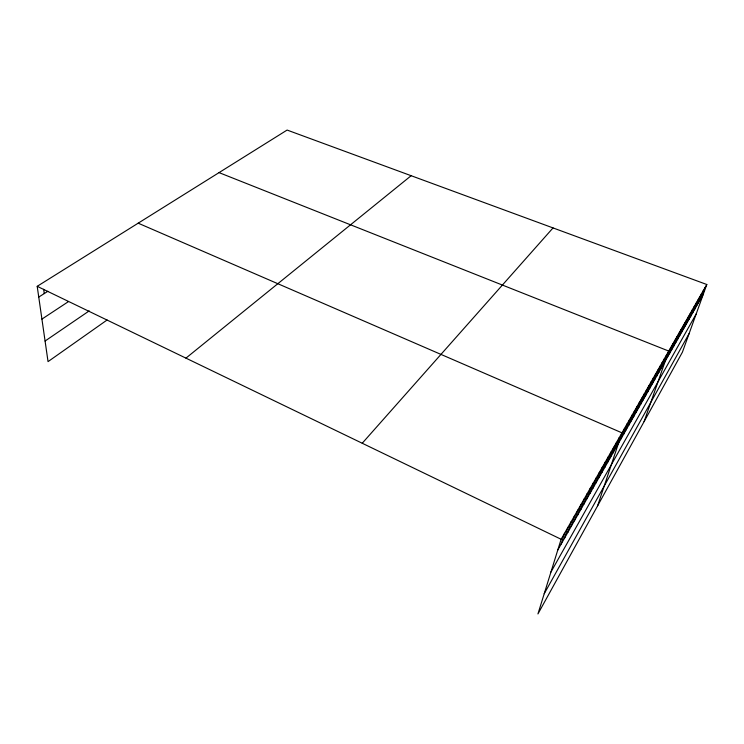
<?xml version="1.0" encoding="UTF-8"?>
<svg xmlns="http://www.w3.org/2000/svg" width="744" height="744" viewBox="0 0 744 744"><rect width="100%" height="100%" fill="white"/><g stroke="black" fill="none" stroke-linecap="round" stroke-linejoin="round"><path stroke-width="1.12" d="M706.8 284.506L561.115 539.27L537.94 613.94L682.406 352.191L706.8 284.506L287.11 130.06L37.2 286.319L48.044 361.621L107.08 320.004M561.171 544.069L564.538 533.281M564.547 538.144L567.923 527.366M567.867 532.295L571.253 521.525M571.15 526.529L574.554 515.769M574.396 520.828L577.8 510.086M577.595 515.201L581.008 504.469M580.757 509.649L584.179 498.936M583.873 504.162L587.304 493.467M586.951 498.74L590.392 488.064M589.992 493.393L593.442 482.726M593.005 488.111L596.456 477.462M595.972 482.893L599.432 472.263M598.901 477.741L602.37 467.12M601.794 472.645L605.272 462.043M604.658 467.613L608.136 457.03M607.485 462.638L610.973 452.082M610.285 457.727L613.772 447.181M613.047 452.873L616.534 442.345M615.772 448.074L619.268 437.574M597.59 505.855L621.975 432.85L138.17 223.181M621.054 438.783L624.56 428.321M623.611 434.291L627.127 423.838M626.141 429.837L629.656 419.411M628.643 425.438L632.158 415.031M631.126 421.085L634.632 410.697M633.572 416.789L637.087 406.419M635.99 412.529L639.505 402.178M638.38 408.317L641.905 397.993M640.751 404.159L644.276 393.846M643.095 400.039L646.62 389.744M645.411 395.957L648.935 385.69M647.708 391.93L651.233 381.681M649.977 387.94L653.502 377.71M652.228 383.988L655.743 373.786M654.441 380.082L657.966 369.898M656.645 376.213L660.17 366.057M658.821 372.391L662.346 362.254M660.979 368.606L664.494 358.487M663.109 364.858L666.624 354.758M644.109 421.578L668.735 351.066L219.052 172.617M667.303 357.473L670.828 347.42M669.377 353.837L672.892 343.802M671.423 350.238L674.938 340.231M673.45 346.676L676.956 336.688M675.459 343.142L678.965 333.182M677.44 339.655L680.946 329.713M679.412 336.195L682.918 326.272M681.355 332.763L684.861 322.868M683.29 329.378L686.786 319.502M685.196 326.021L688.693 316.163M687.084 322.691L690.59 312.861M688.963 319.399L692.459 309.588M690.823 316.135L694.31 306.351M692.655 312.899L696.142 303.143M694.478 309.699L697.965 299.962M696.282 306.528L699.76 296.81M698.067 303.385L701.546 293.694M699.834 300.269L703.312 290.606M701.592 297.191L705.07 287.537M544.217 593.731L689.102 333.6M550.951 572.034L696.217 313.875M557.758 550.067L703.331 294.131M362.235 443.247L553.034 227.924M185.944 358.134L411.153 175.705M45.077 341.031L89.206 310.89M41.924 319.102L68.374 301.655M38.753 297.079L47.895 291.267M37.2 286.319L561.115 539.27M43.664 289.286L44.259 293.573"/></g></svg>
